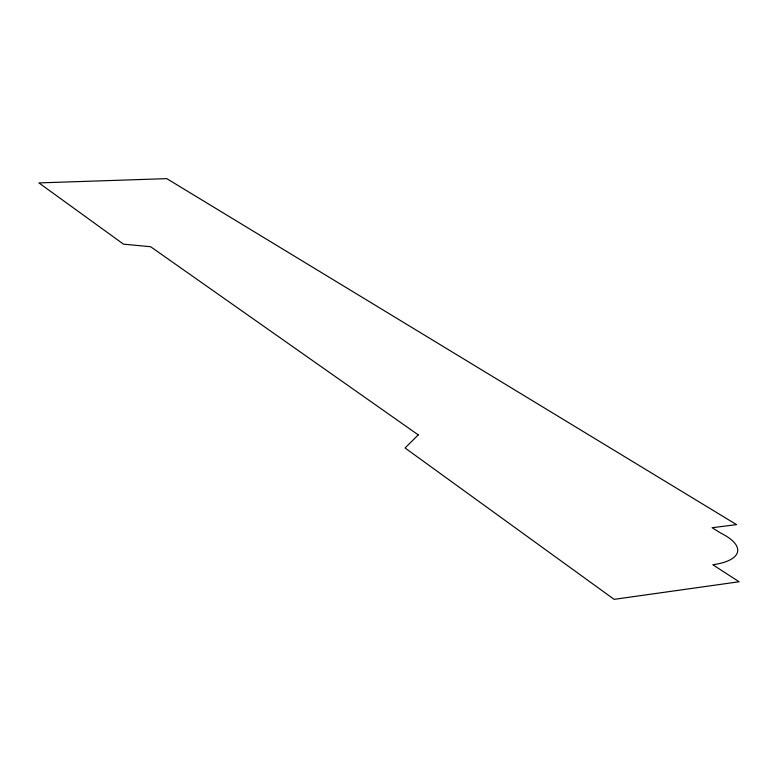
<?xml version="1.0" encoding="UTF-8"?>
<svg xmlns="http://www.w3.org/2000/svg" width="778" height="778" viewBox="0 0 778 778"><rect width="100%" height="100%" fill="white"/><g stroke="black" fill="none" stroke-linecap="round" stroke-linejoin="round"><path stroke-width="1.17" d="M418.263 434.883L405.056 447.992L614.124 599.352L739.1 581.759L712.813 564.75A59.896 21.356 7.9 0 0 720.943 533.202L712.113 527.727L736.562 524.635L166.793 178.648L38.9 182.908L123.498 244.156L150.611 246.723L418.263 434.883"/></g></svg>
